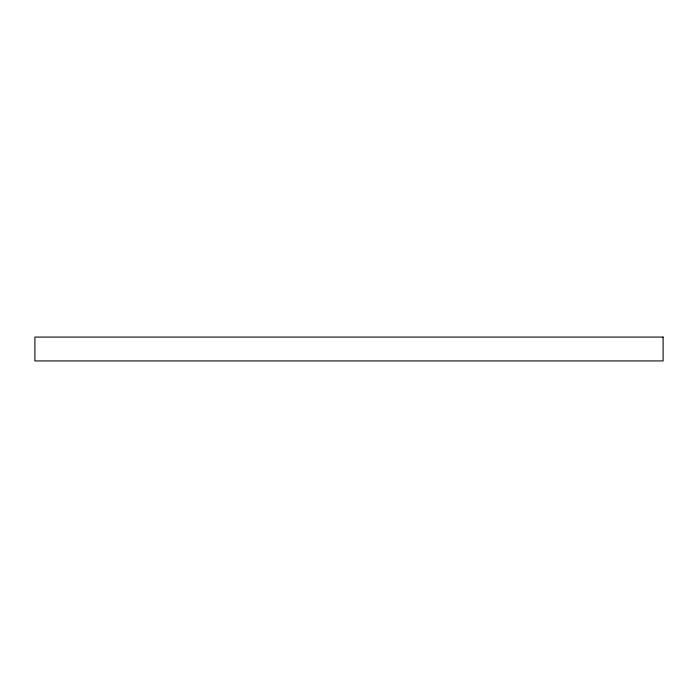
<?xml version="1.0" encoding="UTF-8"?>
<svg xmlns="http://www.w3.org/2000/svg" width="698" height="698" viewBox="0 0 698 698"><rect width="100%" height="100%" fill="white"/><g stroke="black" fill="none" stroke-linecap="round" stroke-linejoin="round"><path stroke-width="1.05" d="M663.1 337.073L34.9 337.073L34.9 360.927L663.1 360.927L663.1 337.073"/></g></svg>
